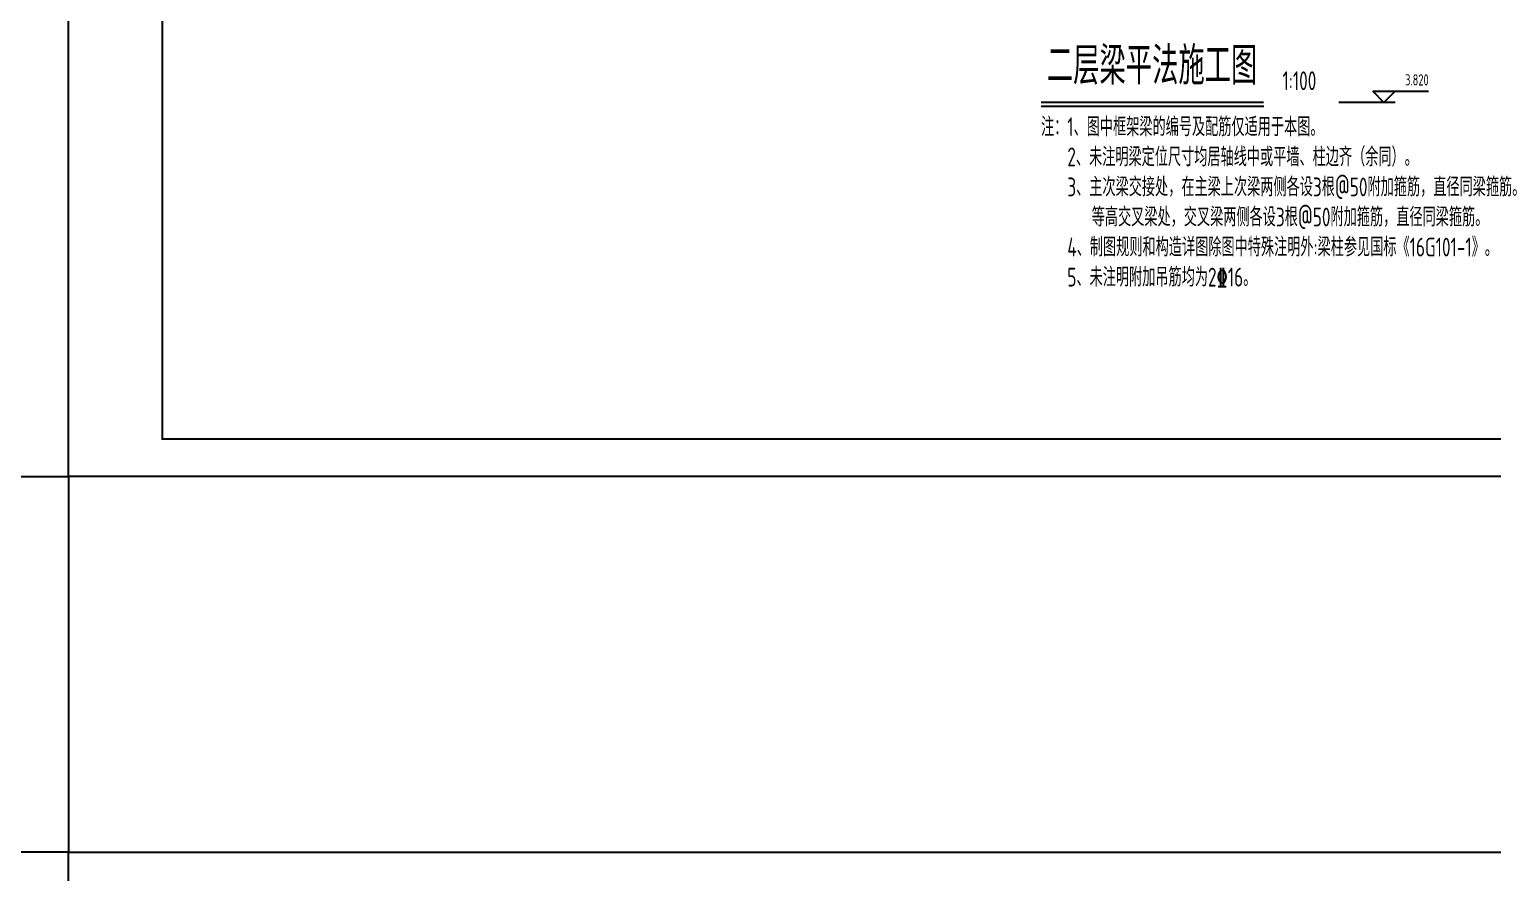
# Model space of a CAD drawing. Extents: x 9731685 to 18866768, y -962146 to 194094.
# Drawn here: x 9776014 to 9814956, y -215251 to -192800 of the extents above; entities that cross this region are included whole.
import ezdxf
from ezdxf.enums import TextEntityAlignment as Align

# ---------------------------------------------------------------- set-up
doc = ezdxf.new("R2010")
doc.units = 0
doc.header["$LTSCALE"] = 1000
for name, color, linetype in [('BORDER', 7, 'CONTINUOUS'), ('NUM', 7, 'CONTINUOUS'), ('TEXT', 7, 'CONTINUOUS'), ('柱', 2, 'CONTINUOUS')]:
    doc.layers.add(name, color=color, linetype=linetype)
doc.styles.add('TSSD_Label', font='Tssdeng.shx', dxfattribs={"width": 0.7, "bigfont": 'hztxt.shx'})
doc.styles.add('TSSD_Norm', font='Tssdeng.shx', dxfattribs={"width": 0.7, "bigfont": 'hztxt.shx'})
doc.styles.add('TSSD_Rein', font='Tssdeng.shx', dxfattribs={"width": 0.7, "bigfont": 'hztxt.shx'})

msp = doc.modelspace()

# ---------------------------------------------------------------- linework, layer by layer
at = {"layer": 'BORDER'}
for points in [[(9777056.8, -204706.3), (9777056.8, -162706.3), (9836456.8, -162706.3), (9836456.8, -204706.3)], [(9777056.8, -256706.3), (9777056.8, -214706.3), (9836456.8, -214706.3), (9836456.8, -256706.3)]]:
    msp.add_lwpolyline(points, close=True, dxfattribs=at)
at = {"layer": 'BORDER', "const_width": 50}
msp.add_lwpolyline([(9779556.8, -203706.3), (9779556.8, -163706.3), (9835456.8, -163706.3), (9835456.8, -203706.3)], close=True, dxfattribs=at)
at = {"layer": 'NUM'}
for p, q in [((9812061.7, -194747.5, 0), (9811761.7, -194447.5, 0)), ((9811761.7, -194447.5, 0), (9812361.7, -194447.5, 0)), ((9812061.7, -194747.5, 0), (9812361.7, -194447.5, 0)), ((9812361.7, -194447.5, 0), (9813250.1, -194447.5, 0)), ((9812361.7, -194747.5, 0), (9810861.7, -194747.5, 0))]:
    msp.add_line(p, q, dxfattribs=at)
at = {"layer": 'NUM', "const_width": 50, "elevation": 0}
msp.add_lwpolyline([(9802935.4, -194747.5), (9808861.7, -194747.5)], dxfattribs=at)
at = {"layer": 'NUM', "elevation": 0}
msp.add_lwpolyline([(9802935.4, -194847.5), (9808861.7, -194847.5)], dxfattribs=at)
at = {"layer": '柱'}
msp.add_lwpolyline([(9732136.8, -204706.3), (9777056.8, -204706.3), (9777056.8, -214706.3), (9732136.8, -214706.3)], close=True, dxfattribs=at)

# ---------------------------------------------------------------- texts
at = {"layer": 'NUM', "style": 'TSSD_Norm', "width": 0.7}
for s, height, p in [('二层梁平法施工图', 1000, (9803091.3, -194571.1, 0)), ('1:100', 500, (9809361.7, -194571.1, 0))]:
    msp.add_text(s, height=height, dxfattribs=at).set_placement(p, align=Align.BOTTOM_LEFT)
at = {"layer": 'NUM', "style": 'TSSD_Label', "width": 0.7}
msp.add_text('3.820', height=300, dxfattribs=at).set_placement((9813250.1, -194387.5, 0), align=Align.BOTTOM_RIGHT)
at = {"layer": 'TEXT', "style": 'TSSD_Rein', "width": 0.7}
for s, p in [('注：1、图中框架梁的编号及配筋仅适用于本图。', (9802935.4, -195647.5, 0)), ('2、未注明梁定位尺寸均居轴线中或平墙、柱边齐（余同）。', (9803635.4, -196447.5, 0)), ('3、主次梁交接处，在主梁上次梁两侧各设3根@50附加箍筋，直径同梁箍筋。', (9803635.4, -197247.5, 0)), ('等高交叉梁处，交叉梁两侧各设3根@50附加箍筋，直径同梁箍筋。', (9804285.6, -198047.5, 0)), ('4、制图规则和构造详图除图中特殊注明外:梁柱参见国标《16G101-1》。', (9803635.4, -198847.5, 0)), ('5、未注明附加吊筋均为2%%13216。', (9803635.4, -199647.5, 0))]:
    msp.add_text(s, height=500, dxfattribs=at).set_placement(p)

doc.saveas('drawing.dxf')
